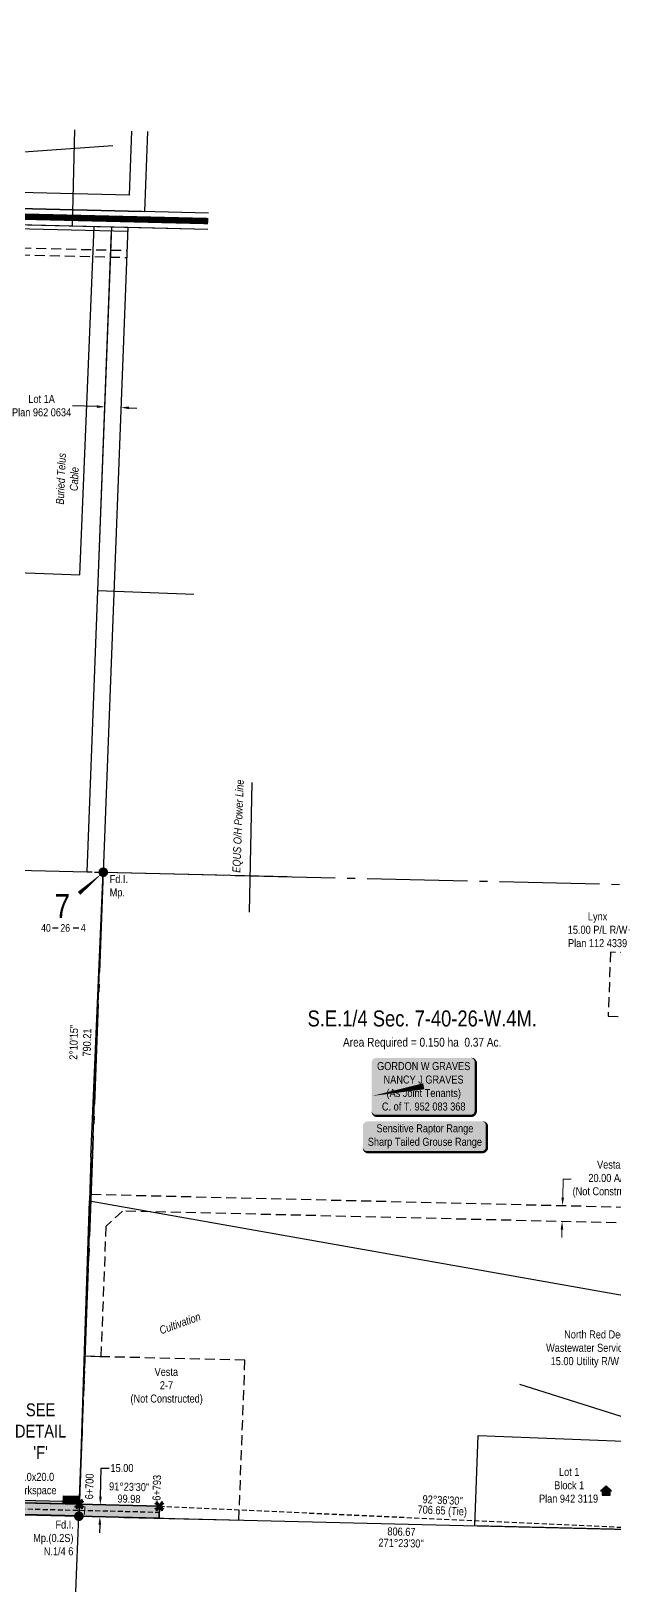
# Model space of a CAD drawing. Extents: x 309252 to 321570, y 5809412 to 5814891.
# Drawn here: x 313938 to 314667, y 5811100 to 5813050 of the extents above; entities that cross this region are included whole.
import ezdxf
from ezdxf.enums import TextEntityAlignment as Align

# ---------------------------------------------------------------- set-up
doc = ezdxf.new("R2010")
doc.units = 0
doc.header["$LTSCALE"] = 5
doc.header["$PDSIZE"] = 0.5
for name, pattern in [('foc-ACCESSROAD', [3.75, 2.5, -1.25]), ('foc-FLOWLINE', [3.75, 2.5, -1.25]), ('foc-QUARTERLINE', [33, 25, -3, 2, -3]), ('foc-TIELINE', [1.875, 1.25, -0.625]), ('foc-TRAV', [1.875, 1.25, -0.625])]:
    doc.linetypes.add(name, pattern=pattern)
doc.layers.get('Defpoints').update_dxf_attribs({"color": 9})
for name, color, linetype in [('10', 1, 'Continuous'), ('9', 3, 'Continuous'), ('AS-FENCE', 48, 'foc-FENCE'), ('AS-OWNER', 7, 'Continuous'), ('AS-POWER', 104, 'foc-POWER'), ('AS-POWER-T', 104, 'Continuous'), ('AS-RESIDENCE', 14, 'Continuous'), ('AS-ROADS', 254, 'Continuous'), ('AS-TELEPHONE', 224, 'foc-TEL'), ('AS-TELEPHONE-T', 224, 'Continuous'), ('AS-WILDLIFE-BLOCK', 131, 'Continuous'), ('C-AR', 13, 'foc-ACCESSROAD'), ('C-SYMBOL', 7, 'Continuous'), ('C-WS', 13, 'foc-ACCESSROAD'), ('DETAIL-T', 7, 'Continuous'), ('F-EZE', 190, 'foc-FLOWLINE'), ('F-RW', 190, 'Continuous'), ('F-WS', 190, 'foc-ACCESSROAD'), ('L-AREAREQUIRED', 7, 'Continuous'), ('L-BD', 7, 'Continuous'), ('L-BD1', 253, 'Continuous'), ('L-MON', 1, 'Continuous'), ('L-QSEC', 8, 'foc-QUARTERLINE'), ('L-SEC', 7, 'Continuous'), ('L-SECLBL', 7, 'Continuous'), ('L-SECQ', 8, 'foc-QUARTERLINE'), ('L-TIE', 7, 'foc-TIELINE'), ('L-TITLEDB', 4, 'Continuous'), ('L-TITLEDB-T', 4, 'Continuous'), ('P-IOP16', 10, 'Continuous'), ('P-IOP16-H', 21, 'Continuous'), ('P-IOP17-H', 21, 'Continuous'), ('P-IOP18', 10, 'Continuous'), ('P-LTO', 14, 'Continuous'), ('P-PROPOSED', 10, 'Continuous'), ('P-PROPOSED-H', 21, 'Continuous'), ('P-TEMP-H', 41, 'Continuous'), ('P-TEMP_ACCESS ROAD', 46, 'Continuous'), ('P-TRAV', 4, 'foc-TRAV'), ('P-TXT', 4, 'Continuous'), ('T-TIE', 201, 'foc-TIELINE')]:
    doc.layers.add(name, color=color, linetype=linetype)
for name, color, linetype, lineweight in [('C-AR-T', 13, 'Continuous', 9), ('F-RW-T', 190, 'Continuous', 9), ('P-TEMP-T', 46, 'Continuous', 18), ('T-TEXT', 48, 'Continuous', 18), ('T-TIE-T', 201, 'Continuous', 18)]:
    doc.layers.add(name, color=color, linetype=linetype, lineweight=lineweight)
doc.styles.add('100L', font='ARIALN.TTF', dxfattribs={"height": 11})
doc.styles.add('175L', font='ARIALN.TTF', dxfattribs={"height": 20})
doc.styles.add('80', font='ARIALN.TTF', dxfattribs={"height": 10})
doc.styles.add('80CG', font='ARIALN.TTF', dxfattribs={"height": 10})
doc.styles.add('80L', font='ARIALN.TTF', dxfattribs={"height": 10})
doc.styles.add('80LS', font='ARIALNI.TTF', dxfattribs={"height": 10})
doc.styles.add('foc-LtypeFont', font='ARIALN.TTF', dxfattribs={"height": 7.35})
doc.styles.add('SIMPLEX', font='ARIALN.TTF')
doc.linetypes.add('foc-FENCE', pattern='A,10,-1,["X",foc-LtypeFont,S=0.2,R=0,X=-0.625,Y=-0.75],-1.24', length=12.24)
doc.linetypes.add('foc-POWER', pattern='A,6,-1,["P",foc-LtypeFont,S=0.2,R=0,X=-0.625,Y=-0.75],-1.24,4', length=12.24)
doc.linetypes.add('foc-TEL', pattern='A,2,-1,["T",foc-LtypeFont,S=0.2,R=0,X=-0.425,Y=-0.75],-1.24,8', length=12.24)
doc.linetypes.add('foc-TEL-NOLINE', pattern='A,0,-2,["T",foc-LtypeFont,S=0.2,R=0,X=-0.425,Y=-0.75],-10.24', length=12.24)
doc.dimstyles.new('Compass 5 000', dxfattribs={"dimscale": 5, "dimtxt": 9, "dimasz": 2, "dimexe": 0.2, "dimexo": 0.0625, "dimgap": 0.5, "dimtad": 0, "dimtih": 1, "dimtoh": 1, "dimzin": 0, "dimdsep": 46, "dimtxsty": '80CG', "dimcen": 0.1, "dimse1": 1, "dimse2": 1, "dimclrd": 256, "dimclrt": 256, "dimaunit": 1, "dimadec": 4, "dimazin": 0, "dimtfac": 0.06, "dimtofl": 0, "dimtmove": 0, "dimatfit": 1, "dimfxl": 0.2, "dimtolj": 1, "dimtzin": 0, "dimlwd": -1, "dimarcsym": 0})

# ---------------------------------------------------------------- blocks, each defined once
blk = doc.blocks.new('*D406')
at = {"layer": 'Defpoints', "color": 0, "transparency": 16777216}
for p in [(314030.1, 5812580.8), (314030.1, 5812580.2), (314050.2, 5812580)]:
    blk.add_point(p, dxfattribs=at)
at = {"layer": 'L-TITLEDB-T', "transparency": 16777216}
for p, q in [((314020.1, 5812580.6), (313989.8, 5812581.7)), ((314060.2, 5812579), (314070.1, 5812578.7))]:
    blk.add_line(p, q, dxfattribs=at)
for points in [[(314020.1, 5812582.2), (314020, 5812578.9), (314030.1, 5812580.2)], [(314060.2, 5812580.7), (314060.1, 5812577.4), (314050.2, 5812579.4)]]:
    blk.add_solid(points, dxfattribs=at)
at = {"layer": 'L-TITLEDB-T', "transparency": 16777216, "insert": (313951, 5812581.7), "char_height": 10, "attachment_point": 5, "style": '80CG'}
blk.add_mtext('\\A1;Lot 1A\\PPlan 962 0634', dxfattribs=at)
blk = doc.blocks.new('L-SECLBL')
at = {"layer": '9', "color": 7}
for p, q in [((-5.1, -27.8), (-12.3, -27.8)), ((20.7, -27.8), (13.5, -27.8))]:
    blk.add_line(p, q, dxfattribs=at)
at = {"layer": '10', "color": 2, "style": 'SIMPLEX'}
blk.add_attdef('SEC', text='', height=30, dxfattribs=at).set_placement((0, 0), align=Align.MIDDLE)
at = {"layer": '10', "color": 5, "style": '80L'}
blk.add_attdef('TWP', text='', height=9.5, dxfattribs=at).set_placement((-14.4, -27.4), align=Align.MIDDLE_RIGHT)
blk.add_attdef('RGE', text='', height=9.5, dxfattribs=at).set_placement((3.6, -27.4), align=Align.MIDDLE_CENTER)
blk.add_attdef('MER', text='', height=9.5, dxfattribs=at).set_placement((23.2, -27.4), align=Align.MIDDLE_LEFT)
blk = doc.blocks.new('*D425')
at = {"layer": 'Defpoints', "color": 0, "transparency": 16777216}
for p in [(314704.4, 5811921.2), (314704.6, 5811926.4), (314719.4, 5811920.8)]:
    blk.add_point(p, dxfattribs=at)
at = {"layer": 'F-RW-T', "transparency": 16777216}
for p, q in [((314694.6, 5811926.6), (314684.6, 5811926.9)), ((314729.5, 5811925.8), (314739.5, 5811925.6))]:
    blk.add_line(p, q, dxfattribs=at)
for points in [[(314694.6, 5811928.3), (314694.5, 5811925), (314704.6, 5811926.4)], [(314729.5, 5811927.5), (314729.5, 5811924.1), (314719.5, 5811926)]]:
    blk.add_solid(points, dxfattribs=at)
at = {"layer": 'F-RW-T', "transparency": 16777216, "insert": (314645.5, 5811926.9), "char_height": 10, "attachment_point": 5, "style": '80CG'}
blk.add_mtext('\\A1;Lynx\\P15.00 P/L R/W\\PPlan 112 4339', dxfattribs=at)
blk = doc.blocks.new('*U386')
h = blk.add_hatch(color=255)
edge = h.paths.add_edge_path()
edge.add_line((-71.5, -20), (71.5, -20))
edge.add_arc((71.5, -14), 6, 270, 360)
edge.add_line((77.5, -14), (77.5, 12.5))
edge.add_arc((71.5, 12.5), 6, 0, 90)
edge.add_line((71.5, 18.5), (-71.5, 18.5))
edge.add_arc((-71.5, 12.5), 6, 90, 180)
edge.add_line((-77.5, 12.5), (-77.5, -14))
edge.add_arc((-71.5, -14), 6, 180, 270)
at = {"color": 131, "flags": 128}
blk.add_lwpolyline([(-71.5, -20, 3, 3, 0), (71.5, -20, 3, 3, 0.414214), (77.5, -14, 3, 3, 0), (77.5, 12.5, 3, 0, 0.414214), (71.5, 18.5, 0, 0, 0), (-71.5, 18.5, 0, 0, 0.414214), (-77.5, 12.5, 0, 0, 0), (-77.5, -14, 0, 3, 0.414214)], format="xyseb", close=True, dxfattribs=at)
at = {"color": 131, "style": '80'}
blk.add_attdef('ENTER_TEXT_001', (-36, -5), '', height=10, dxfattribs=at)
blk = doc.blocks.new('*U444')
h = blk.add_hatch(color=59)
edge = h.paths.add_edge_path()
edge.add_line((-59, -37), (59, -37))
edge.add_arc((59, -31), 6, 270, 360)
edge.add_line((65, -31), (65, 29.5))
edge.add_arc((59, 29.5), 6, 0, 90)
edge.add_line((59, 35.5), (-59, 35.5))
edge.add_arc((-59, 29.5), 6, 90, 180)
edge.add_line((-65, 29.5), (-65, -31))
edge.add_arc((-59, -31), 6, 180, 270)
at = {"color": 1, "flags": 128}
blk.add_lwpolyline([(-59, -37, 3, 3, 0), (59, -37, 3, 3, 0.414214), (65, -31, 3, 3, 0), (65, 29.5, 3, 0, 0.414214), (59, 35.5, 0, 0, 0), (-59, 35.5, 0, 0, 0.414214), (-65, 29.5, 0, 0, 0), (-65, -31, 0, 3, 0.414214)], format="xyseb", close=True, dxfattribs=at)
blk.add_lwpolyline([(-65, -12.2, 0, 7.5, 0), (0, 0, 0, 0, 0)], format="xyseb", dxfattribs=at)
at = {"color": 1, "style": '80'}
blk.add_attdef('ENTER_TEXT_001', (-36, -5), '', height=10, dxfattribs=at)
blk = doc.blocks.new('fdia')
at = {"color": 255, "const_width": 1}
blk.add_lwpolyline([(-0.5, 0, 1), (0.5, 0, 1)], format="xyb", close=True, dxfattribs=at)
blk = doc.blocks.new('Fdiaa')
blk.add_blockref('fdia', (0, 0))
blk = doc.blocks.new('fdib')
at = {"color": 1, "const_width": 1.6}
blk.add_lwpolyline([(-0.4, 0, 1), (0.4, 0, 1)], format="xyb", close=True, dxfattribs=at)
at = {"color": 1}
blk.add_circle((0, 0), 0.8, dxfattribs=at)
blk = doc.blocks.new('Fdibb')
blk.add_blockref('fdib', (0, 0))
blk = doc.blocks.new('fdicc')
for name in ['Fdibb', 'Fdiaa']:
    blk.add_blockref(name, (0, 0))
blk = doc.blocks.new('FDI')
blk.add_blockref('fdicc', (0, 0))
blk = doc.blocks.new('*D462')
at = {"layer": 'C-AR-T', "transparency": 16777216}
for p, q in [((314601.9, 5811592.4), (314602.5, 5811615.4)), ((314602.5, 5811615.4), (314612.5, 5811615.4)), ((314601, 5811552.4), (314600.7, 5811542.4))]:
    blk.add_line(p, q, dxfattribs=at)
for points in [[(314600.3, 5811592.4), (314603.6, 5811592.4), (314601.7, 5811582.4)], [(314599.3, 5811552.5), (314602.6, 5811552.4), (314601.2, 5811562.4)]]:
    blk.add_solid(points, dxfattribs=at)
at = {"layer": 'Defpoints', "color": 0, "transparency": 16777216}
for p in [(314569.8, 5811583.2), (314601.7, 5811582.4), (314569.3, 5811563.2)]:
    blk.add_point(p, dxfattribs=at)
at = {"layer": 'C-AR-T', "transparency": 16777216, "insert": (314659.5, 5811615.4), "char_height": 10, "attachment_point": 5, "style": '80CG'}
blk.add_mtext('\\A1;Vesta\\P20.00 A/R\\P(Not Constructed)', dxfattribs=at)
blk = doc.blocks.new('*D466')
at = {"layer": 'Defpoints', "color": 0, "transparency": 16777216}
for p in [(314024.3, 5811208.6), (314094.4, 5811191.9), (314094.7, 5811206.9)]:
    blk.add_point(p, dxfattribs=at)
at = {"layer": 'P-TXT', "transparency": 16777216}
for p, q in [((314024.5, 5811218.6), (314025.4, 5811254.4)), ((314025.4, 5811254.4), (314035.4, 5811254.4)), ((314023.7, 5811183.6), (314023.5, 5811173.6))]:
    blk.add_line(p, q, dxfattribs=at)
for points in [[(314022.9, 5811218.6), (314026.2, 5811218.6), (314024.3, 5811208.6)], [(314022, 5811183.7), (314025.4, 5811183.6), (314023.9, 5811193.6)]]:
    blk.add_solid(points, dxfattribs=at)
at = {"layer": 'P-TXT', "transparency": 16777216, "insert": (314051.4, 5811254.4), "char_height": 10, "attachment_point": 5, "style": '80CG'}
blk.add_mtext('\\A1;15.00', dxfattribs=at)
blk = doc.blocks.new('res_occ')
for points in [[(0.1, 0.89), (-1.26, -0.37), (1.46, -0.37)], [(-0.9, -1.43), (1.1, -1.43), (1.1, -0.37), (-0.9, -0.37)]]:
    blk.add_hatch(color=14).paths.add_polyline_path(points)
at = {"color": 14}
for points in [[(0.1, 0.89), (-1.26, -0.37), (1.46, -0.37)], [(-0.9, -1.43), (1.1, -1.43), (1.1, -0.37), (-0.9, -0.37)]]:
    blk.add_lwpolyline(points, close=True, dxfattribs=at)
blk = doc.blocks.new('TEMP')
h = blk.add_hatch(color=255)
h.dxf.hatch_style = 1
h.paths.add_polyline_path([(0, 0.25), (-0.67, 1.15), (-0.67, 0.67), (-1.15, 0.67), (-0.25, 0), (-1.15, -0.67), (-0.67, -0.67), (-0.67, -1.15), (0, -0.25), (0.67, -1.15), (0.67, -0.67), (1.15, -0.67), (0.25, 0), (1.15, 0.67), (0.67, 0.67), (0.67, 1.15)])
h.paths.add_polyline_path([(0.57, 0.85), (0.57, 0.57), (0.85, 0.57), (0.08, 0), (0.85, -0.57), (0.57, -0.57), (0.57, -0.85), (0, -0.08), (-0.57, -0.85), (-0.57, -0.57), (-0.85, -0.57), (-0.08, 0), (-0.85, 0.57), (-0.57, 0.57), (-0.57, 0.85), (0, 0.08)], flags=16)
h = blk.add_hatch(color=1)
h.dxf.hatch_style = 1
h.paths.add_polyline_path([(0, 0.08), (-0.57, 0.85), (-0.57, 0.57), (-0.85, 0.57), (-0.08, 0), (-0.85, -0.57), (-0.57, -0.57), (-0.57, -0.85), (0, -0.08), (0.57, -0.85), (0.57, -0.57), (0.85, -0.57), (0.08, 0), (0.85, 0.57), (0.57, 0.57), (0.57, 0.85)])
at = {"color": 1}
for p, q in [((-0.08, 0), (0.08, 0)), ((0, 0.08), (0, -0.08))]:
    blk.add_line(p, q, dxfattribs=at)
at = {"color": 255, "flags": 128}
blk.add_lwpolyline([(-0.25, 0), (-1.15, 0.67), (-0.67, 0.67), (-0.67, 1.15), (0, 0.25), (0.67, 1.15), (0.67, 0.67), (1.15, 0.67), (0.25, 0), (1.15, -0.67), (0.67, -0.67), (0.67, -1.15), (0, -0.25), (-0.67, -1.15), (-0.67, -0.67), (-1.15, -0.67)], close=True, dxfattribs=at)
at = {"color": 1, "flags": 128}
blk.add_lwpolyline([(-0.08, 0), (-0.85, 0.57), (-0.57, 0.57), (-0.57, 0.85), (0, 0.08), (0.57, 0.85), (0.57, 0.57), (0.85, 0.57), (0.08, 0), (0.85, -0.57), (0.57, -0.57), (0.57, -0.85), (0, -0.08), (-0.57, -0.85), (-0.57, -0.57), (-0.85, -0.57)], close=True, dxfattribs=at)
blk = doc.blocks.new('*D520')
at = {"layer": 'Defpoints', "color": 0, "transparency": 16777216}
for p in [(314797.7, 5811401.6), (314796.9, 5811380.8), (314811.9, 5811380.2)]:
    blk.add_point(p, dxfattribs=at)
at = {"layer": 'L-TITLEDB-T', "transparency": 16777216}
for p, q in [((314787.7, 5811402), (314757, 5811403.2)), ((314822.6, 5811400.7), (314832.6, 5811400.3))]:
    blk.add_line(p, q, dxfattribs=at)
for points in [[(314787.7, 5811403.7), (314787.6, 5811400.3), (314797.7, 5811401.6)], [(314822.7, 5811402.3), (314822.6, 5811399), (314812.7, 5811401)]]:
    blk.add_solid(points, dxfattribs=at)
at = {"layer": 'L-TITLEDB-T', "transparency": 16777216, "insert": (314668.1, 5811403.2), "char_height": 10, "attachment_point": 5, "style": '80CG'}
blk.add_mtext('\\A1;North Red Deer Regional\\PWastewater Services Commission\\P15.00 Utility R/W Plan 202 1331', dxfattribs=at)

msp = doc.modelspace()

# ---------------------------------------------------------------- hatches: boundary and pattern name
at = {"layer": 'P-IOP16-H'}
h = msp.add_hatch(color=256, dxfattribs=at)
h.dxf.hatch_style = 1
h.paths.add_polyline_path([(313657.374, 5812007.542), (313626.901, 5811218.166), (313998.151, 5811209.24), (313997.578, 5811194.251), (313611.327, 5811203.538), (313642.378, 5812007.898)])
at = {"layer": 'P-IOP17-H'}
h = msp.add_hatch(color=256, dxfattribs=at)
h.dxf.hatch_style = 1
h.paths.add_polyline_path([(313997.578, 5811194.251), (314097.727, 5811191.817), (314098.091, 5811206.812), (313998.151, 5811209.24)])
at = {"layer": 'P-PROPOSED-H'}
h = msp.add_hatch(color=256, dxfattribs=at)
h.dxf.hatch_style = 1
h.paths.add_polyline_path([(313227.37, 5812043.567), (313257.599, 5812027.015), (313657.761, 5812017.562), (313626.901, 5811218.166), (313997.94, 5811209.245), (314098.091, 5811206.812), (314097.727, 5811191.817), (313997.578, 5811194.251), (313611.327, 5811203.538), (313642.379, 5812007.923), (313254.931, 5812017.076), (313226.949, 5812032.397)])
at = {"layer": 'P-TEMP-H'}
h = msp.add_hatch(color=256, dxfattribs=at)
h.dxf.hatch_style = 1
h.paths.add_polyline_path([(313978.154, 5811209.721), (313978.226, 5811212.72), (313666.958, 5811220.204), (313666.886, 5811217.205)])
h = msp.add_hatch(color=256, dxfattribs=at)
h.dxf.hatch_style = 1
h.paths.add_polyline_path([(313978.394, 5811219.717), (313998.183, 5811219.241), (313998.525, 5811219.233), (313998.146, 5811209.24), (313997.94, 5811209.245), (313978.154, 5811209.721)])

# ---------------------------------------------------------------- linework, layer by layer
at = {"layer": 'AS-FENCE', "flags": 128}
for points in [[(314012.583, 5811642.736), (314028.082, 5811998.79), (314257.909, 5811993.362)], [(314012.583, 5811642.736), (314010.842, 5811588.349), (314739.822, 5811459.034)], [(314010.473, 5811588.117), (314004.23, 5811400.394), (313997.693, 5811194.836), (313633.793, 5811203.591), (313495.706, 5811206.759), (313191.295, 5811213.914), (313194.633, 5811305.512)], [(314010.842, 5811588.349), (313997.793, 5811200.32)], [(313997.561, 5811194.203), (314803.945, 5811174.669)]]:
    msp.add_lwpolyline(points, dxfattribs=at)
at = {"layer": 'AS-POWER', "flags": 128}
for points in [[(313213.814, 5812848.05), (314039.989, 5812906.966)], [(314210.723, 5811948.831), (314213.977, 5812110.96)]]:
    msp.add_lwpolyline(points, dxfattribs=at)
at = {"layer": 'AS-ROADS', "const_width": 7.999, "flags": 128}
msp.add_lwpolyline([(314159.126, 5812812.366), (313252.142, 5812834.043), (312417.329, 5812876.021), (311622.272, 5812913.197), (310782.186, 5812945.958), (310162.254, 5812973.701)], dxfattribs=at)
at = {"layer": 'AS-TELEPHONE', "linetype": 'foc-TEL-NOLINE', "flags": 128}
msp.add_lwpolyline([(310837.758, 5812934.214), (311586.502, 5812904.053), (312414.757, 5812864.957), (313231.724, 5812824.754), (313395.797, 5812820.755), (314158.736, 5812802.151)], dxfattribs=at)
at = {"layer": 'AS-TELEPHONE', "flags": 128}
for points in [[(313989.507, 5812806.277), (313992.433, 5812926.36)], [(313898.071, 5812374.306), (313998.658, 5812370.463), (314016.771, 5812805.613)], [(314141.296, 5812345.665), (314021.28, 5812350.25), (314038.657, 5812805.079)], [(314548.142, 5811359.28), (314807.98, 5811277.014)]]:
    msp.add_lwpolyline(points, dxfattribs=at)
at = {"layer": 'C-AR'}
msp.add_lwpolyline([(314005.141, 5811394.038), (314012.821, 5811596.496), (314804.363, 5811577.555), (314819.932, 5811592.183), (314818.591, 5811557.211), (314052.049, 5811575.554), (314031.299, 5811556.049), (314025.135, 5811393.553)], close=True, dxfattribs=at)
at = {"layer": 'C-WS'}
msp.add_lwpolyline([(314197.481, 5811189.356), (314205.061, 5811389.192), (314005.141, 5811394.038), (313997.561, 5811194.203)], close=True, dxfattribs=at)
at = {"layer": 'F-EZE', "flags": 128}
msp.add_lwpolyline([(313250.658, 5812795.327), (314057.666, 5812775.663), (314057.318, 5812766.53), (313250.314, 5812786.193)], close=True, dxfattribs=at)
at = {"layer": 'F-RW', "flags": 128}
for points in [[(314063.341, 5812924.633), (314060.295, 5812844.689)], [(313252.601, 5812844.366), (314059.534, 5812824.705), (314079.786, 5812824.205), (314083.576, 5812924.14)], [(314060.295, 5812844.689), (313253.381, 5812864.35)]]:
    msp.add_lwpolyline(points, dxfattribs=at)
at = {"layer": 'F-WS'}
msp.add_lwpolyline([(314761.632, 5811895.122), (314661.714, 5811898.94), (314658.66, 5811819.006), (314758.578, 5811815.188), (314760.105, 5811855.155), (314761.632, 5811895.122)], dxfattribs=at)
at = {"layer": 'L-QSEC', "flags": 128}
for points in [[(314027.982, 5811998.832), (314169.976, 5811995.475)], [(314027.982, 5811998.832), (314834.928, 5811979.755)], [(313997.267, 5811194.568), (313993.493, 5811099.853)]]:
    msp.add_lwpolyline(points, dxfattribs=at)
at = {"layer": 'L-SEC', "flags": 128}
for points in [[(314059.534, 5812824.705), (313252.601, 5812844.366)], [(313251.835, 5812824.264), (314058.768, 5812804.602)], [(314159.504, 5812822.261), (314059.534, 5812824.705)], [(314058.768, 5812804.602), (314158.736, 5812802.156)], [(313596.241, 5811203.901), (313997.578, 5811194.251)], [(313997.578, 5811194.251), (314803.941, 5811174.657)]]:
    msp.add_lwpolyline(points, dxfattribs=at)
at = {"layer": 'L-SECLBL', "flags": 128}
msp.add_lwpolyline([(314027.982, 5811998.832, 0, 5, 0), (313997.839, 5811972.396, 0, 0, 0)], format="xyseb", dxfattribs=at)
at = {"layer": 'L-SECQ'}
msp.add_line((314028.073, 5811998.812), (313997.578, 5811194.251), dxfattribs=at)
at = {"layer": 'L-TIE', "flags": 128}
msp.add_lwpolyline([(314098.091, 5811206.812), (314803.941, 5811174.657)], dxfattribs=at)
at = {"layer": 'L-TITLEDB'}
msp.add_line((313997.578, 5811194.251), (314028.073, 5811998.812), dxfattribs=at)
at = {"layer": 'L-TITLEDB', "flags": 128}
for points in [[(313689.242, 5812808.605), (314058.577, 5812799.606)], [(313415.689, 5812013.294), (314007.87, 5811999.29), (314038.467, 5812800.096)], [(314058.768, 5812804.602), (314028.073, 5811998.812)], [(313611.664, 5811203.53), (313997.578, 5811194.251)]]:
    msp.add_lwpolyline(points, dxfattribs=at)
msp.add_lwpolyline([(314803.941, 5811174.657), (314492.056, 5811182.224), (314496.259, 5811295.133), (314710.445, 5811286.967), (314707.602, 5811209.628), (314805.254, 5811205.909)], close=True, dxfattribs=at)
at = {"layer": 'P-TEMP_ACCESS ROAD'}
msp.add_lwpolyline([(313978.154, 5811209.721), (313978.226, 5811212.72), (313666.958, 5811220.204), (313666.886, 5811217.205)], close=True, dxfattribs=at)
at = {"layer": 'P-TRAV', "flags": 128}
msp.add_lwpolyline([(314007.87, 5811999.29), (314028.073, 5811998.812)], dxfattribs=at)
at = {"layer": 'T-TIE-T'}
msp.add_line((314097.788, 5811194.316), (314098.03, 5811204.313), dxfattribs=at)

# ---------------------------------------------------------------- block references
at = {"layer": 'AS-OWNER'}
ref = msp.add_blockref('*U444', (314428.328, 5811731.408), dxfattribs=dict(at, xscale=0.99990854, yscale=0.99990854, zscale=0.99990854))
ref.add_attrib('ENTER_TEXT_001', 'GORDON W GRAVES', (314370.076, 5811751.666), dxfattribs={"layer": '0', "color": 1, "height": 9.99909, "style": '80'})
ref.add_attrib('ENTER_TEXT_002', 'NANCY J GRAVES', (314378.24, 5811734.823), dxfattribs={"layer": '0', "color": 1, "height": 9.99909, "style": '80'})
ref.add_attrib('ENTER_TEXT_003', '(As Joint Tenants)', (314381.852, 5811717.988), dxfattribs={"layer": '0', "color": 1, "height": 9.99909, "style": '80'})
ref.add_attrib('ENTER_TEXT_004', 'C. of T. 952 083 368', (314376.088, 5811701.145), dxfattribs={"layer": '0', "color": 1, "height": 9.99909, "style": '80'})
at = {"layer": 'AS-RESIDENCE', "xscale": 5.000000000000016, "yscale": 5.000000000000016, "zscale": 5.000000000000016}
msp.add_blockref('res_occ', (314655.593, 5811227.796), dxfattribs=at)
at = {"layer": 'AS-WILDLIFE-BLOCK'}
ref = msp.add_blockref('*U386', (314429.835, 5811669.112), dxfattribs=at)
ref.add_attrib('ENTER_TEXT_001', 'Sensitive Raptor Range', (314369.33, 5811673.916), dxfattribs={"layer": '0', "color": 131, "height": 10, "style": '80'})
ref.add_attrib('ENTER_TEXT_002', 'Sharp Tailed Grouse Range', (314358.501, 5811657.072), dxfattribs={"layer": '0', "color": 131, "height": 10, "style": '80'})
at = {"layer": 'L-MON', "xscale": 4.999542700000003, "yscale": 4.999542700000003, "zscale": 4.999542700000003}
for p in [(314028.073, 5811998.812), (313997.578, 5811194.251)]:
    msp.add_blockref('FDI', p, dxfattribs=at)
at = {"layer": 'L-SECLBL'}
msp.add_blockref('L-SECLBL', (313976.921, 5811956.675), dxfattribs=at).add_auto_attribs({'SEC': '7', 'TWP': '40', 'RGE': '26', 'MER': '4'})

# ---------------------------------------------------------------- texts
at = {"layer": 'AS-TELEPHONE-T', "insert": (313968.745, 5812458.17), "char_height": 9.99909, "attachment_point": 1, "rotation": 87.61642, "style": '175L'}
msp.add_mtext_dynamic_manual_height_columns('\\pi0.30189;{\\fArial Narrow|b0|i1|c0|p34;Buried Telus\\P\\pi17.892;Cable}', width=64.38377, gutter_width=100, heights=[0], dxfattribs=at)
at = {"layer": 'C-AR-T', "insert": (314028.601, 5811379.578), "char_height": 9.99909, "attachment_point": 1, "style": '80L'}
msp.add_mtext_dynamic_manual_height_columns('\\pi63.56;Vesta\\P\\pi70.084;2-7\\P\\pi33.423;(Not Constructed)', width=155.8561, gutter_width=50, heights=[0], dxfattribs=at)
at = {"layer": 'C-SYMBOL', "color": 3, "style": '175L'}
msp.add_text('S.E.1/4 Sec. 7-40-26-W.4M.', height=19.99817, dxfattribs=at).set_placement((314426.451, 5811800.14), align=Align.BOTTOM_CENTER)
at = {"layer": 'DETAIL-T', "color": 3, "insert": (313949.792, 5811300.542), "char_height": 15.9985, "width": 63.63031, "attachment_point": 5, "style": '80CG'}
msp.add_mtext("SEE\\PDETAIL\\P'F'", dxfattribs=at)
at = {"layer": 'L-AREAREQUIRED', "color": 5, "style": '100L'}
msp.add_text('Area Required = 0.150 ha  0.37 Ac.', height=10.99899, dxfattribs=at).set_placement((314426.451, 5811777.642), align=Align.BOTTOM_CENTER)
at = {"layer": 'L-BD', "style": '80L'}
for s, height, rotation, p in [("92°36'30''", 9.9991, 357.3917, (314452.097, 5811214.458)), ('706.65 (Tie)', 9.99909, 357.3917, (314451.448, 5811200.224)), ('806.67', 9.9991, 358.608, (314400.529, 5811174.958)), ("271°23'30''", 9.99909, 358.608, (314400.183, 5811160.713))]:
    msp.add_text(s, height=height, rotation=rotation, dxfattribs=at).set_placement(p, align=Align.MIDDLE)
at = {"layer": 'L-BD1', "style": '80L'}
for s, p in [("91°23'30''", (314060.508, 5811231.046)), ('99.98', (314060.143, 5811216.051))]:
    msp.add_text(s, height=9.9991, rotation=358.608, dxfattribs=at).set_placement(p, align=Align.MIDDLE)
at = {"layer": 'L-BD1', "insert": (313986.069, 5811786.594), "char_height": 9.9991, "width": 50.62541, "attachment_point": 2, "rotation": 88.6437, "style": '80L'}
msp.add_mtext("2°10'15''\\P790.21\\P ", dxfattribs=at)
at = {"layer": 'L-MON', "attachment_point": 1, "style": '80L'}
for s, width, insert, char_height in [('Fd.I. \\PMp.', 22.04407, (314036.043, 5811995.329), 9.998), ('\\pi38.267;Fd.I. \\P\\pi10.507;Mp.(0.2S)\\P\\pi23.712;N.1/4 6', 59.24701, (313930.037, 5811188.795), 9.9989)]:
    msp.add_mtext_dynamic_manual_height_columns(s, width=width, gutter_width=50.005, heights=[0], dxfattribs=dict(at, insert=insert, char_height=char_height))
at = {"layer": 'L-TITLEDB-T', "insert": (314532.141, 5811254.6), "char_height": 9.99909, "attachment_point": 1, "style": '80L'}
msp.add_mtext_dynamic_manual_height_columns('\\pi65.162;Lot 1\\P\\pi59.133;Block 1\\P\\pi40.188;Plan 942 3119', width=152.86655, gutter_width=50, heights=[0], dxfattribs=at)
at = {"layer": 'P-TEMP-T', "insert": (313912.249, 5811248.427), "char_height": 9.99909, "attachment_point": 1, "style": '80L'}
msp.add_mtext_dynamic_manual_height_columns('\\pi4.1859;10.0x20.0\\P\\pi0.13104;Workspace', width=56.90082, gutter_width=50, heights=[0], dxfattribs=at)
at = {"layer": 'T-TEXT', "style": '80LS'}
msp.add_text('Cultivation', height=9.99909, rotation=20, dxfattribs=at).set_placement((314123.796, 5811435.245), align=Align.MIDDLE_CENTER)

# ---------------------------------------------------------------- dimensions: what is measured, and where the dimension line sits
at = {"layer": 'C-AR-T'}
dim = msp.add_linear_dim(base=(314601.698, 5811582.404), p1=(314569.289, 5811563.176), p2=(314569.767, 5811583.169), angle=88.629204, text='Vesta\\P20.00 A/R\\P(Not Constructed)', dimstyle='Compass 5 000', dxfattribs=at)
dim.commit()
dim.dimension.update_dxf_attribs({"geometry": '*D462', "text_midpoint": (314659.497, 5811615.422), "dimtype": 161})
at = {"layer": 'F-RW-T'}
dim = msp.add_aligned_dim(p1=(314719.371, 5811920.82), p2=(314704.435, 5811921.177), distance=-5.219, text='Lynx\\P15.00 P/L R/W\\PPlan 112 4339', dimstyle='Compass 5 000', dxfattribs=at)
dim.commit()
dim.dimension.update_dxf_attribs({"geometry": '*D425', "text_midpoint": (314645.479, 5811926.871)})
at = {"layer": 'L-TITLEDB-T'}
for base, p1, p2, angle, text, picture, middle in [((314030.065, 5812580.189), (314050.187, 5812580.018), (314030.088, 5812580.786), 177.811946, 'Lot 1A\\PPlan 962 0634', '*D406', (313951.046, 5812581.728)), ((314797.667, 5811401.621), (314811.853, 5811380.233), (314796.866, 5811380.81), 177.79586, 'North Red Deer Regional\\PWastewater Services Commission\\P15.00 Utility R/W Plan 202 1331', '*D520', (314668.098, 5811403.186))]:
    dim = msp.add_linear_dim(base=base, p1=p1, p2=p2, angle=angle, text=text, dimstyle='Compass 5 000', dxfattribs=at)
    dim.commit()
    dim.dimension.update_dxf_attribs({"geometry": picture, "text_midpoint": middle, "dimtype": 161})

# ---------------------------------------------------------------- next in the draw order: texts
at = {"layer": 'AS-POWER-T', "insert": (314189.2, 5811998.116), "char_height": 9.99909, "attachment_point": 1, "rotation": 87.804776, "style": '175L', "bg_fill": 3, "box_fill_scale": 1.15, "bg_fill_color": 256, "bg_fill_true_color": 256, "bg_fill_transparency": 0}
msp.add_mtext_dynamic_manual_height_columns('\\pi0.33155;{\\fArial Narrow|b0|i1|c0|p34;EQUS O/H Power Line}', width=116.32101, gutter_width=100, heights=[0], dxfattribs=at)
at = {"layer": 'T-TIE-T', "char_height": 9.9991, "attachment_point": 2, "style": '80L', "bg_fill": 3, "box_fill_scale": 1, "bg_fill_color": 256, "bg_fill_transparency": 0}
for s, insert, width, rotation in [('6+700', (314005.7, 5811231.598), 11.04976, 88.622675), ('6+793', (314089.832, 5811229.868), 31.75467, 88.608031)]:
    msp.add_mtext(s, dxfattribs=dict(at, insert=insert, width=width, rotation=rotation))

# ---------------------------------------------------------------- next in the draw order: linework, layer by layer
at = {"layer": 'P-IOP16', "flags": 128}
msp.add_lwpolyline([(313657.374, 5812007.542), (313626.901, 5811218.166), (313998.151, 5811209.24), (313997.578, 5811194.251), (313611.327, 5811203.538), (313642.379, 5812007.923)], close=True, dxfattribs=at)
at = {"layer": 'P-IOP18', "flags": 128}
msp.add_lwpolyline([(313997.578, 5811194.251), (314097.727, 5811191.817), (314098.091, 5811206.812), (313998.151, 5811209.24)], close=True, dxfattribs=at)
at = {"layer": 'P-LTO'}
msp.add_lwpolyline([(313257.599, 5812027.015), (313657.761, 5812017.562), (313626.901, 5811218.166), (313997.94, 5811209.245), (314098.091, 5811206.812), (314097.727, 5811191.817), (313997.578, 5811194.251), (313611.327, 5811203.538), (313642.379, 5812007.923), (313254.931, 5812017.076), (313226.949, 5812032.397), (313227.37, 5812043.567)], close=True, dxfattribs=at)
at = {"layer": 'P-PROPOSED'}
msp.add_lwpolyline([(313227.37, 5812043.567), (313257.599, 5812027.015), (313657.761, 5812017.562), (313626.901, 5811218.166), (313997.94, 5811209.245), (314098.091, 5811206.812), (314097.727, 5811191.817), (313997.578, 5811194.251), (313611.327, 5811203.538), (313642.379, 5812007.923), (313254.931, 5812017.076), (313226.949, 5812032.397)], close=True, dxfattribs=at)
msp.add_lwpolyline([(313611.327, 5811203.538), (313997.578, 5811194.251), (313997.578, 5811194.251), (314097.727, 5811191.817), (314098.091, 5811206.812), (313998.151, 5811209.24), (313997.94, 5811209.245), (313626.901, 5811218.166)], dxfattribs=at)
at = {"layer": 'P-TEMP_ACCESS ROAD'}
msp.add_lwpolyline([(313978.394, 5811219.717), (313998.183, 5811219.241), (313998.525, 5811219.233), (313998.146, 5811209.24), (313997.94, 5811209.245), (313978.154, 5811209.721)], close=True, dxfattribs=at)
at = {"layer": 'T-TIE', "flags": 128}
msp.add_lwpolyline([(310446.272, 5814098.021), (310513.604, 5814171.235), (310746.237, 5814103.841), (310647.884, 5813782.946), (310647.924, 5813769.066), (310648.7, 5813504.414), (310602.488, 5813431.512), (310566.587, 5813370.724), (310524.077, 5813208.581), (310516.028, 5813009.046), (310688.747, 5813002.014), (310756.95, 5812999.237), (310788.781, 5812918.166), (310785.199, 5812820.292), (310766.173, 5812308.237), (310849.248, 5812270.725), (310843.541, 5812133.962), (311136.84, 5812121.725), (311557.549, 5812104.172), (311728.657, 5812095.643), (311776.954, 5812078.376), (311796.059, 5812071.602), (311824.192, 5812061.435), (311962.875, 5812054.827), (312016.257, 5812067.299), (312411.661, 5812048.459), (312502.499, 5812059.147), (312743.537, 5812047.67), (312903.004, 5812060.083), (312918.776, 5812059.323), (313091.66, 5812051.084), (313117.396, 5812098.085), (313256.265, 5812022.045), (313650.07, 5812012.742), (313619.114, 5811210.852), (313997.758, 5811201.748), (314097.909, 5811199.315)], dxfattribs=at)
at = {"layer": 'T-TIE-T'}
for p, q in [((314004.762, 5811196.577), (314005.002, 5811206.574)), ((314097.788, 5811194.316), (314098.03, 5811204.313))]:
    msp.add_line(p, q, dxfattribs=at)

# ---------------------------------------------------------------- next in the draw order: block references
at = {"layer": 'L-MON', "xscale": 4.999542700000003, "yscale": 4.999542700000003, "zscale": 4.999542700000003}
for p in [(313997.94, 5811209.245), (313998.151, 5811209.24), (314098.091, 5811206.812)]:
    msp.add_blockref('TEMP', p, dxfattribs=at)

# ---------------------------------------------------------------- next in the draw order: dimensions: what is measured, and where the dimension line sits
at = {"layer": 'P-TXT'}
dim = msp.add_linear_dim(base=(314024.302, 5811208.605), p1=(314094.359, 5811191.899), p2=(314094.724, 5811206.893), angle=88.608031, text='15.00', dimstyle='Compass 5 000', dxfattribs=at)
dim.commit()
dim.dimension.update_dxf_attribs({"geometry": '*D466', "text_midpoint": (314051.354, 5811254.447), "dimtype": 161})

doc.saveas('drawing.dxf')
